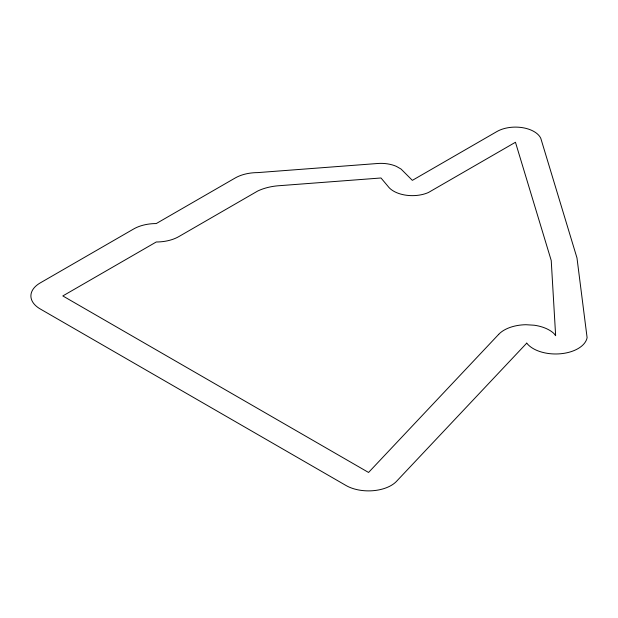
<?xml version="1.0" encoding="UTF-8"?>
<svg xmlns="http://www.w3.org/2000/svg" width="618" height="618" viewBox="0 0 618 618"><rect width="100%" height="100%" fill="white"/><g stroke="black" fill="none" stroke-linecap="round" stroke-linejoin="round"><path stroke-width="0.93" d="M498.711 334.33L368.56 472.461L62.812 295.937L156.261 241.986A31.912 18.424 0 0 0 178.826 236.594L257.714 191.024A41.599 24.017 0 0 1 280.278 185.624L380.997 177.984L387.911 186.211A26.466 15.28 0 0 0 428.475 192.484L515.458 142.264L551.233 260.541L555.644 335.721L553.952 333.519A31.904 18.416 0 0 0 534.207 325.222L525.926 324.72A31.904 18.416 0 0 0 498.711 334.33M526.737 343.129L396.2 481.669A31.912 18.424 0 0 1 345.995 485.485L40.247 308.969A31.912 18.424 0 0 1 40.247 282.913L133.697 228.961A31.912 18.424 0 0 1 156.261 223.561L235.164 178.007A31.912 18.424 0 0 1 257.737 172.607L377.698 163.492A25.323 14.616 0 0 1 396.416 166.389L401.09 169.085L412.36 180.363L496.903 131.549A26.234 15.149 0 0 1 540.796 138.339L576.98 257.945L587.1 337.644A31.634 18.262 0 0 1 560.565 353.759A31.634 18.262 0 0 1 526.737 343.129"/></g></svg>
